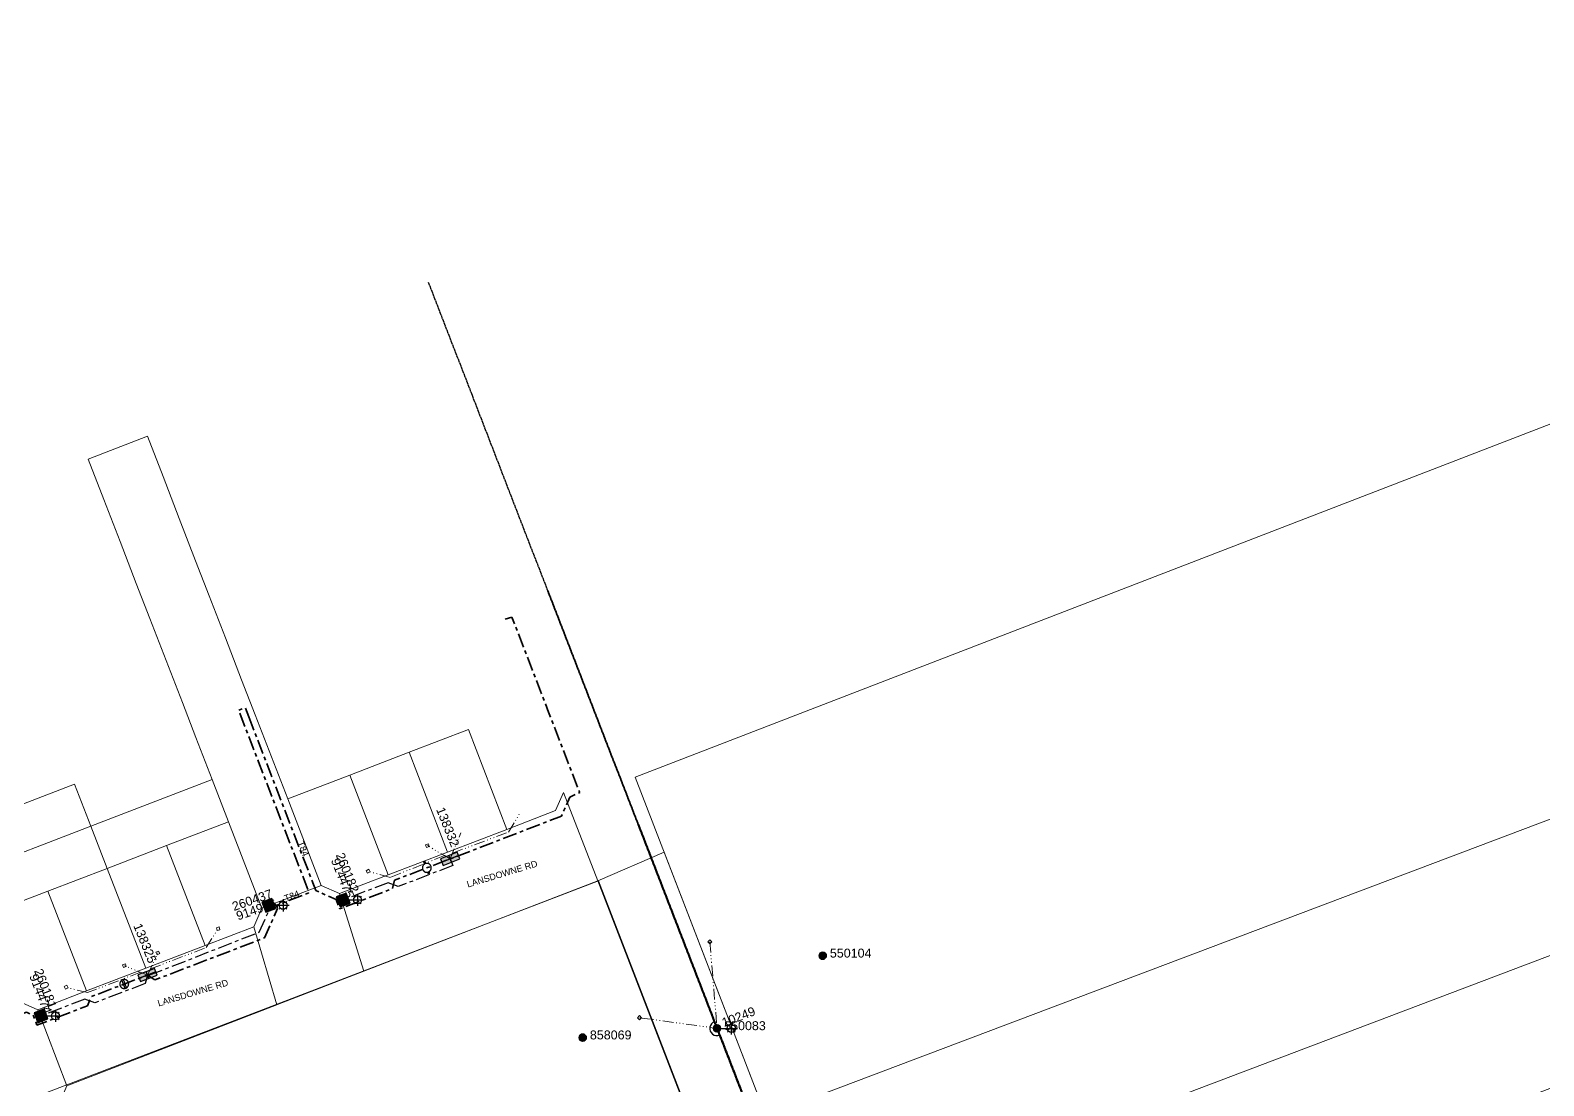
# Model space of a CAD drawing. Header units: metres. Extents: x 0 to 311505, y 0 to 6270811.
# Drawn here: x 310723.4 to 311147.3, y 6270514.9 to 6270810.5 of the extents above; entities that cross this region are included whole.
import ezdxf
from ezdxf.enums import TextEntityAlignment as Align

# ---------------------------------------------------------------- set-up
doc = ezdxf.new("R2010")
doc.units = ezdxf.units.M
for name, pattern in [('Cable Exist OH', [1, 1, 0]), ('Cable Exist UG', [7, 4, -1, 1, -1]), ('PHANTOMX2', [6.6, 3, -0.75, 0.2, -0.75, 0.2, -0.75, 0.2, -0.75])]:
    doc.linetypes.add(name, pattern=pattern)
doc.layers.get('0').update_dxf_attribs({"color": 6})
for name, color, linetype, lineweight in [('_User_HV_Exist', 1, 'Continuous', 35), ('_User_LV_Exist', 5, 'Continuous', 35), ('Cadastre Land Parcels_SP_EXT', 118, 'Continuous', 15), ('Cadastre Roads_SP_EXT', 218, 'Continuous', 15), ('Cadastre Water_SP_EXT', 158, 'Continuous', 15), ('Mains_HV_EXT', 13, 'Continuous', 25), ('Mains_LV_EXT', 163, 'Continuous', 25), ('Mains_LV_SL_EXT', 135, 'Continuous', 25), ('Mains_SL_EXT', 131, 'Continuous', 25), ('Services_SP_EXT', 42, 'PHANTOMX2', 20)]:
    doc.layers.add(name, color=color, linetype=linetype, lineweight=lineweight)
for name, color, linetype in [('Equip_LV_EXT', 7, 'Continuous'), ('Equip_SP_SL_EXT', 7, 'Continuous'), ('OH_Details_SP_MISC', 7, 'Continuous'), ('SupportsOH_SP_TR_HV_LV_SL_EXT', 7, 'Continuous'), ('SupportsUG_SP_LV_EXT', 7, 'Continuous'), ('SupportsUG_SP_LV_SL_EXT', 7, 'Continuous')]:
    doc.layers.add(name, color=color, linetype=linetype)
doc.styles.add('COLUMN_LABEL', font='arial.ttf', dxfattribs={"height": 2})
doc.styles.add('iecARIAL', font='arial.ttf', dxfattribs={"height": 2})
doc.styles.add('POLE_LABEL', font='arial.ttf', dxfattribs={"height": 2})
doc.styles.add('SL_LABEL', font='arial.ttf', dxfattribs={"height": 2})
doc.styles.get("Standard").update_dxf_attribs({"font": 'arial.ttf'})

# ---------------------------------------------------------------- blocks, each defined once
blk = doc.blocks.new('COLUMN_EXT')
blk.add_hatch(color=256).paths.add_polyline_path([(1.5, -1.5), (1.5, 1.5), (-1.5, 1.5), (-1.5, -1.5)])
blk.add_lwpolyline([(1.5, 1.5), (-1.5, 1.5), (-1.5, -1.5), (1.5, -1.5)], close=True)
at = {"flags": 9}
for tag, style, p in [('STRUCTURE_PLANT_NUMBER', 'POLE_LABEL', (-1.81, -0.03)), ('STREET_CODE', 'COLUMN_LABEL', (-1.81, 0.2))]:
    blk.add_attdef(tag, text='', height=0.2, rotation=180, dxfattribs=dict(at, style=style)).set_placement(p, align=Align.MIDDLE_LEFT)
for tag, p in [('COLUMN_TYPE', (-1.81, 0.4)), ('STREETNAME', (-1.81, 1.6)), ('OWNED_BY', (-1.81, 0.6)), ('LOCATION', (-1.81, 1.4)), ('SUBURB', (-1.81, 1.8)), ('LEGEND', (-1.81, 1.2)), ('USAGE', (-1.81, 1)), ('NOTES', (-1.81, 2)), ('STATE', (-1.81, 0.8))]:
    blk.add_attdef(tag, text='', height=0.2, rotation=180, dxfattribs=at).set_placement(p, align=Align.MIDDLE_LEFT)
at = {"flags": 1}
blk.add_attdef('Z', (-1.81, 2.35), '', height=0.2, rotation=180, dxfattribs=at)
at = {"style": 'COLUMN_LABEL', "width": 0.9, "flags": 8}
blk.add_attdef('ASSET_NUM', text='', height=2, rotation=270, dxfattribs=at).set_placement((2, -4), align=Align.MIDDLE_LEFT)
blk = doc.blocks.new('PILLAR_EXT')
blk.add_hatch(color=256).paths.add_polyline_path([(-2.5, 1), (-2.5, -1), (2.5, -1), (2.5, 1)])
for p, q in [((-2.5, 0), (2.5, 0)), ((0, 1), (0, -1))]:
    blk.add_line(p, q)
at = {"ltscale": 10}
blk.add_line((2.5, 0), (-2.5, 0), dxfattribs=at)
blk.add_lwpolyline([(-2.5, -1), (-1.25, -1), (1.25, -1), (2.5, -1), (2.5, 1), (-2.5, 1)], close=True)
at = {"width": 0.9, "flags": 8}
blk.add_attdef('ASSET_NUM', text='', height=2, rotation=90, dxfattribs=at).set_placement((-2, 4), align=Align.MIDDLE_LEFT)
for tag, p, flags in [('OWNED_BY', (0, -0.2), 9), ('STATE', (0, -0.4), 9), ('SUPPORT_TYPE', (0, -0.6), 9), ('STREETNAME', (0, -1.8), 9), ('SUBURB', (0, -2), 1), ('USAGE', (0, -0.8), 9), ('LEGEND', (0, -1), 9), ('LOCATION', (0, -1.2), 9), ('NOTES', (0, -1.4), 9), ('PARENT', (0, -1.6), 9)]:
    blk.add_attdef(tag, p, '', height=0.2, dxfattribs=dict(flags=flags))
blk = doc.blocks.new('SL_LANTERN_EXT')
at = {"flags": 9}
for tag, p in [('LRATECODE', (-7.4, 0)), ('LOUTREACHVOCAB', (-7.2, 0)), ('LOUTREACH', (-7, 0)), ('LANTNUMBER', (-6.6, 0)), ('LNEW', (-6.4, 0)), ('LMASTVOCAB', (-6.2, 0)), ('LMAST', (-6, 0)), ('LLAMPVOCAB', (-5.8, 0)), ('LLAMP', (-5.6, 0)), ('LEXIST', (-5.4, 0)), ('LCHARGE3PERCENT', (-5.2, 0)), ('LCHARGE3', (-5, 0)), ('LCHARGE2PERCENT', (-4.8, 0)), ('LCHARGE2', (-4.6, 0)), ('LCHARGE1PERCENT', (-4.4, 0)), ('LCHARGE1', (-4.2, 0)), ('LCATEGORY', (-4, 0)), ('LBRACKETVOCAB', (-3.8, 0)), ('LBRACKET', (-3.6, 0)), ('LKINGHEIGHT', (-3.4, 0)), ('CREPLACE', (-3.2, 0)), ('CREMOVE', (-3, 0)), ('CNUMBER', (-2.8, 0)), ('CNEW', (-2.6, 0)), ('CEXIST', (-2.4, 0)), ('USAGE', (-2.2, 0)), ('STATE', (-2, 0)), ('OWNED_BY', (-1.8, 0)), ('ORIENTATION', (-1.6, 0)), ('OPERATING_VOLTAGE', (-1.4, 0)), ('NO_PHASES', (-1.2, 0)), ('LANTERN_TYPE', (-1, 0)), ('LANTERN_PURPOSE', (-0.8, 0)), ('CONTROL_TYPE', (-0.6, 0)), ('CONSTRUCTED_VOLTAGE', (-0.4, 0))]:
    blk.add_attdef(tag, text='', height=0.001, rotation=270, dxfattribs=at).set_placement(p, align=Align.MIDDLE_LEFT)
at = {"style": 'SL_LABEL', "flags": 9}
blk.add_attdef('STREET_CODE', text='', height=0.001, rotation=270, dxfattribs=at).set_placement((0, 0), align=Align.MIDDLE_LEFT)
at = {"flags": 1}
blk.add_attdef('Z', (0, 0), '', height=0.001, rotation=270, dxfattribs=at)
at = {"flags": 9}
for tag, p in [('LREMOVE', (0, -7.6)), ('LREPLACE', (0, -7.8)), ('LTYPE', (0, -8)), ('LTYPEVOCAB', (0, -8.2)), ('LEGEND', (0, -8.4)), ('SUBURB', (0, -8.6)), ('STREETNAME', (0, -8.8)), ('LOCATION', (0, -9)), ('NOTES', (0, -9.2)), ('MAINTAINED_BY', (0, -9.86))]:
    blk.add_attdef(tag, text='', height=0.001, dxfattribs=at).set_placement(p, align=Align.MIDDLE_LEFT)
blk.add_attdef('OPERATED_BY', (0, -9.61), '', height=0.001, dxfattribs=at)
at = {"transparency": 33554687}
blk.add_wipeout([(5.69, 0), (5.06, -1.06), (4, -1.69), (2.94, -1.06), (2.31, 0), (2.94, 1.06), (4, 1.69), (5.06, 1.06)], dxfattribs=at)
for p, q in [((0, 0), (4, 0)), ((2.94, 1.06), (3.2, 0.8)), ((4, 1.69), (4, 0)), ((5.06, 1.06), (4.8, 0.8)), ((2.94, -1.06), (3.2, -0.8)), ((4, 0), (5.69, 0)), ((4, 0), (4, -1.69)), ((5.06, -1.06), (4.8, -0.8))]:
    blk.add_line(p, q)
blk.add_circle((4, 0), 1.12)
at = {"width": 0.9}
blk.add_attdef('LNUMBER', text='', height=1, dxfattribs=at).set_placement((7, -1), align=Align.MIDDLE_LEFT)
blk = doc.blocks.new('CCP_EXT')
at = {"transparency": 33554687}
blk.add_wipeout([(0, 0.57), (0.57, 0), (0, -0.57), (-0.57, 0)], dxfattribs=at)
blk.add_lwpolyline([(-0.57, 0), (0, 0.57), (0.57, 0), (0, -0.57), (-0.57, 0)])
at = {"flags": 1}
blk.add_attdef('Z', (0, 0), '', height=0.2, dxfattribs=at)
at = {"flags": 9}
for tag, p in [('CCP_TYPE', (0, 0)), ('CONSTRUCTED_VOLTAGE', (0, -0.2)), ('OPERATING_VOLTAGE', (0, -0.6)), ('ORIENTATION', (0, -0.8)), ('OWNED_BY', (0, -1)), ('STATE', (0, -1.8)), ('NO_PHASES', (0, -0.4)), ('USAGE', (0, -1.2)), ('LEGEND', (0, -1.4)), ('LIFE_SUPPORT', (0, -1.6)), ('NOTES', (0, -2))]:
    blk.add_attdef(tag, text='', height=0.2, dxfattribs=at).set_placement(p, align=Align.MIDDLE_LEFT)
blk = doc.blocks.new('POLE_EXT')
blk.add_hatch(color=256).paths.add_polyline_path([(-1, 0, 1), (1, 0, 1)])
blk.add_lwpolyline([(-1, 0, 1), (1, 0, 1)], format="xyb", close=True)
at = {"flags": 8}
blk.add_attdef('pNumber', text='', height=2, dxfattribs=at).set_placement((2.5, 2.5), align=Align.MIDDLE_CENTER)
at = {"style": 'POLE_LABEL', "flags": 9}
for tag, p in [('STRUCTURE_PLANT_NUMBER', (1.35, 0.03)), ('STREET_CODE', (1.35, -0.2))]:
    blk.add_attdef(tag, text='', height=0.2, dxfattribs=at).set_placement(p, align=Align.MIDDLE_LEFT)
at = {"flags": 9}
for tag, p in [('OWNED_BY', (1.35, -0.4)), ('SPECIAL_USE', (1.35, -0.8)), ('STATE', (1.35, -1)), ('cLV', (1.35, -1.4)), ('hDepth', (1.35, -1.6)), ('hDia', (1.35, -1.8)), ('cHV', (1.35, -2)), ('cLinedev', (1.35, -3.4)), ('pExisting', (1.35, -3.8)), ('PARENT', (1.35, -0.6)), ('USAGE', (1.35, -1.2)), ('LBRACKET', (1.35, -2.2)), ('LExisting', (1.35, -2.4)), ('LANTNUMBER', (1.35, -2.6)), ('LOther', (1.35, -2.8)), ('LRemove', (1.35, -3)), ('LEGEND', (1.35, -3.2)), ('LOCATION', (1.35, -3.6)), ('PFNUMBER', (1.35, -4)), ('NEWPFNUMBER', (1.35, -4.2)), ('pFooting', (1.35, -4.4)), ('pNew', (1.35, -4.6)), ('pRelocate', (1.35, -5)), ('pRemove', (1.35, -5.2)), ('pReplace', (1.35, -5.4)), ('pStay', (1.35, -5.6)), ('pType', (1.35, -5.8)), ('cspan', (1.35, -6)), ('STREETNAME', (1.35, -6.2)), ('SUBURB', (1.35, -6.4)), ('OPERATED_BY', (1.36, -7.01)), ('NOTES', (1.35, -6.6)), ('MAINTAINED_BY', (1.36, -6.81))]:
    blk.add_attdef(tag, text='', height=0.2, dxfattribs=at).set_placement(p, align=Align.MIDDLE_LEFT)
at = {"flags": 1}
blk.add_attdef('Z', (1.35, -7.33), '', height=0.2, dxfattribs=at)
blk = doc.blocks.new('LV_UG_LINKS_CLOSED_EXT')
at = {"layer": 'Equip_LV_EXT'}
for tag, flags, p in [('OWNED_BY', 9, (3, -3.8)), ('OPERATED_BY', 9, (3, -4)), ('NOTES', 9, (3, -3.6)), ('MAINTAINED_BY', 9, (3, -4.2)), ('TYPE', 9, (3, -4.6)), ('Z', 1, (3, -4.8)), ('NUMBER_OF_PHASES', 9, (3, -4.4))]:
    blk.add_attdef(tag, text='', height=0.2, dxfattribs=dict(at, flags=flags)).set_placement(p, align=Align.MIDDLE_LEFT)
at = {"transparency": 33554687}
blk.add_wipeout([(4, 1.25), (3.97, 1.25), (3.94, 1.25), (3.91, 1.25), (3.88, 1.24), (3.85, 1.24), (3.82, 1.24), (3.79, 1.23), (3.76, 1.23), (3.73, 1.22), (3.7, 1.21), (3.67, 1.2), (3.64, 1.2), (3.61, 1.19), (3.58, 1.18), (3.55, 1.17), (3.52, 1.15), (3.49, 1.14), (3.47, 1.13), (3.44, 1.12), (3.41, 1.1), (3.38, 1.09), (3.36, 1.07), (3.33, 1.06), (3.31, 1.04), (3.28, 1.02), (3.26, 1), (3.23, 0.99), (3.21, 0.97), (3.18, 0.95), (3.16, 0.93), (3.14, 0.91), (3.12, 0.88), (3.09, 0.86), (3.07, 0.84), (3.05, 0.82), (3.03, 0.79), (3.01, 0.77), (3, 0.74), (2.98, 0.72), (2.96, 0.69), (2.94, 0.67), (2.93, 0.64), (2.91, 0.62), (2.9, 0.59), (2.88, 0.56), (2.87, 0.53), (2.86, 0.51), (2.85, 0.48), (2.83, 0.45), (2.82, 0.42), (2.81, 0.39), (2.8, 0.36), (2.8, 0.33), (2.79, 0.3), (2.78, 0.27), (2.77, 0.24), (2.77, 0.21), (2.76, 0.18), (2.76, 0.15), (2.76, 0.12), (2.75, 0.09), (2.75, 0.06), (2.75, 0.03), (2.75, 0), (2.75, -0.03), (2.75, -0.06), (2.75, -0.09), (2.76, -0.12), (2.76, -0.15), (2.76, -0.18), (2.77, -0.21), (2.77, -0.24), (2.78, -0.27), (2.79, -0.3), (2.8, -0.33), (2.8, -0.36), (2.81, -0.39), (2.82, -0.42), (2.83, -0.45), (2.85, -0.48), (2.86, -0.51), (2.87, -0.53), (2.88, -0.56), (2.9, -0.59), (2.91, -0.62), (2.93, -0.64), (2.94, -0.67), (2.96, -0.69), (2.98, -0.72), (3, -0.74), (3.01, -0.77), (3.03, -0.79), (3.05, -0.82), (3.07, -0.84), (3.09, -0.86), (3.12, -0.88), (3.14, -0.91), (3.16, -0.93), (3.18, -0.95), (3.21, -0.97), (3.23, -0.99), (3.26, -1), (3.28, -1.02), (3.31, -1.04), (3.33, -1.06), (3.36, -1.07), (3.38, -1.09), (3.41, -1.1), (3.44, -1.12), (3.47, -1.13), (3.49, -1.14), (3.52, -1.15), (3.55, -1.17), (3.58, -1.18), (3.61, -1.19), (3.64, -1.2), (3.67, -1.2), (3.7, -1.21), (3.73, -1.22), (3.76, -1.23), (3.79, -1.23), (3.82, -1.24), (3.85, -1.24), (3.88, -1.24), (3.91, -1.25), (3.94, -1.25), (3.97, -1.25), (4, -1.25), (4.03, -1.25), (4.06, -1.25), (4.09, -1.25), (4.12, -1.24), (4.15, -1.24), (4.18, -1.24), (4.21, -1.23), (4.24, -1.23), (4.27, -1.22), (4.3, -1.21), (4.33, -1.2), (4.36, -1.2), (4.39, -1.19), (4.42, -1.18), (4.45, -1.17), (4.48, -1.15), (4.51, -1.14), (4.53, -1.13), (4.56, -1.12), (4.59, -1.1), (4.62, -1.09), (4.64, -1.07), (4.67, -1.06), (4.69, -1.04), (4.72, -1.02), (4.74, -1), (4.77, -0.99), (4.79, -0.97), (4.82, -0.95), (4.84, -0.93), (4.86, -0.91), (4.88, -0.88), (4.91, -0.86), (4.93, -0.84), (4.95, -0.82), (4.97, -0.79), (4.99, -0.77), (5, -0.74), (5.02, -0.72), (5.04, -0.69), (5.06, -0.67), (5.07, -0.64), (5.09, -0.62), (5.1, -0.59), (5.12, -0.56), (5.13, -0.53), (5.14, -0.51), (5.15, -0.48), (5.17, -0.45), (5.18, -0.42), (5.19, -0.39), (5.2, -0.36), (5.2, -0.33), (5.21, -0.3), (5.22, -0.27), (5.23, -0.24), (5.23, -0.21), (5.24, -0.18), (5.24, -0.15), (5.24, -0.12), (5.25, -0.09), (5.25, -0.06), (5.25, -0.03), (5.25, 0), (5.25, 0.03), (5.25, 0.06), (5.25, 0.09), (5.24, 0.12), (5.24, 0.15), (5.24, 0.18), (5.23, 0.21), (5.23, 0.24), (5.22, 0.27), (5.21, 0.3), (5.2, 0.33), (5.2, 0.36), (5.19, 0.39), (5.18, 0.42), (5.17, 0.45), (5.15, 0.48), (5.14, 0.51), (5.13, 0.53), (5.12, 0.56), (5.1, 0.59), (5.09, 0.62), (5.07, 0.64), (5.06, 0.67), (5.04, 0.69), (5.02, 0.72), (5, 0.74), (4.99, 0.77), (4.97, 0.79), (4.95, 0.82), (4.93, 0.84), (4.91, 0.86), (4.88, 0.88), (4.86, 0.91), (4.84, 0.93), (4.82, 0.95), (4.79, 0.97), (4.77, 0.99), (4.74, 1), (4.72, 1.02), (4.69, 1.04), (4.67, 1.06), (4.64, 1.07), (4.62, 1.09), (4.59, 1.1), (4.56, 1.12), (4.53, 1.13), (4.51, 1.14), (4.48, 1.15), (4.45, 1.17), (4.42, 1.18), (4.39, 1.19), (4.36, 1.2), (4.33, 1.2), (4.3, 1.21), (4.27, 1.22), (4.24, 1.23), (4.21, 1.23), (4.18, 1.24), (4.15, 1.24), (4.12, 1.24), (4.09, 1.25), (4.06, 1.25), (4.03, 1.25)], dxfattribs=at).dxf.layer = 'Equip_LV_EXT'
at = {"layer": 'Equip_LV_EXT'}
for p, q in [((3.79, 1.23), (3.79, -1.23)), ((4.21, 1.23), (4.21, -1.23))]:
    blk.add_line(p, q, dxfattribs=at)
at = {"layer": 'Equip_LV_EXT', "flags": 128}
blk.add_lwpolyline([(4, 1.25), (3.97, 1.25), (3.94, 1.25), (3.91, 1.25), (3.88, 1.24), (3.85, 1.24), (3.82, 1.24), (3.79, 1.23), (3.76, 1.23), (3.73, 1.22), (3.7, 1.21), (3.67, 1.2), (3.64, 1.2), (3.61, 1.19), (3.58, 1.18), (3.55, 1.17), (3.52, 1.15), (3.49, 1.14), (3.47, 1.13), (3.44, 1.12), (3.41, 1.1), (3.38, 1.09), (3.36, 1.07), (3.33, 1.06), (3.31, 1.04), (3.28, 1.02), (3.26, 1), (3.23, 0.99), (3.21, 0.97), (3.18, 0.95), (3.16, 0.93), (3.14, 0.91), (3.12, 0.88), (3.09, 0.86), (3.07, 0.84), (3.05, 0.82), (3.03, 0.79), (3.01, 0.77), (3, 0.74), (2.98, 0.72), (2.96, 0.69), (2.94, 0.67), (2.93, 0.64), (2.91, 0.62), (2.9, 0.59), (2.88, 0.56), (2.87, 0.53), (2.86, 0.51), (2.85, 0.48), (2.83, 0.45), (2.82, 0.42), (2.81, 0.39), (2.8, 0.36), (2.8, 0.33), (2.79, 0.3), (2.78, 0.27), (2.77, 0.24), (2.77, 0.21), (2.76, 0.18), (2.76, 0.15), (2.76, 0.12), (2.75, 0.09), (2.75, 0.06), (2.75, 0.03), (2.75, 0), (2.75, -0.03), (2.75, -0.06), (2.75, -0.09), (2.76, -0.12), (2.76, -0.15), (2.76, -0.18), (2.77, -0.21), (2.77, -0.24), (2.78, -0.27), (2.79, -0.3), (2.8, -0.33), (2.8, -0.36), (2.81, -0.39), (2.82, -0.42), (2.83, -0.45), (2.85, -0.48), (2.86, -0.51), (2.87, -0.53), (2.88, -0.56), (2.9, -0.59), (2.91, -0.62), (2.93, -0.64), (2.94, -0.67), (2.96, -0.69), (2.98, -0.72), (3, -0.74), (3.01, -0.77), (3.03, -0.79), (3.05, -0.82), (3.07, -0.84), (3.09, -0.86), (3.12, -0.88), (3.14, -0.91), (3.16, -0.93), (3.18, -0.95), (3.21, -0.97), (3.23, -0.99), (3.26, -1), (3.28, -1.02), (3.31, -1.04), (3.33, -1.06), (3.36, -1.07), (3.38, -1.09), (3.41, -1.1), (3.44, -1.12), (3.47, -1.13), (3.49, -1.14), (3.52, -1.15), (3.55, -1.17), (3.58, -1.18), (3.61, -1.19), (3.64, -1.2), (3.67, -1.2), (3.7, -1.21), (3.73, -1.22), (3.76, -1.23), (3.79, -1.23), (3.82, -1.24), (3.85, -1.24), (3.88, -1.24), (3.91, -1.25), (3.94, -1.25), (3.97, -1.25), (4, -1.25), (4.03, -1.25), (4.06, -1.25), (4.09, -1.25), (4.12, -1.24), (4.15, -1.24), (4.18, -1.24), (4.21, -1.23), (4.24, -1.23), (4.27, -1.22), (4.3, -1.21), (4.33, -1.2), (4.36, -1.2), (4.39, -1.19), (4.42, -1.18), (4.45, -1.17), (4.48, -1.15), (4.51, -1.14), (4.53, -1.13), (4.56, -1.12), (4.59, -1.1), (4.62, -1.09), (4.64, -1.07), (4.67, -1.06), (4.69, -1.04), (4.72, -1.02), (4.74, -1), (4.77, -0.99), (4.79, -0.97), (4.82, -0.95), (4.84, -0.93), (4.86, -0.91), (4.88, -0.88), (4.91, -0.86), (4.93, -0.84), (4.95, -0.82), (4.97, -0.79), (4.99, -0.77), (5, -0.74), (5.02, -0.72), (5.04, -0.69), (5.06, -0.67), (5.07, -0.64), (5.09, -0.62), (5.1, -0.59), (5.12, -0.56), (5.13, -0.53), (5.14, -0.51), (5.15, -0.48), (5.17, -0.45), (5.18, -0.42), (5.19, -0.39), (5.2, -0.36), (5.2, -0.33), (5.21, -0.3), (5.22, -0.27), (5.23, -0.24), (5.23, -0.21), (5.24, -0.18), (5.24, -0.15), (5.24, -0.12), (5.25, -0.09), (5.25, -0.06), (5.25, -0.03), (5.25, 0), (5.25, 0.03), (5.25, 0.06), (5.25, 0.09), (5.24, 0.12), (5.24, 0.15), (5.24, 0.18), (5.23, 0.21), (5.23, 0.24), (5.22, 0.27), (5.21, 0.3), (5.2, 0.33), (5.2, 0.36), (5.19, 0.39), (5.18, 0.42), (5.17, 0.45), (5.15, 0.48), (5.14, 0.51), (5.13, 0.53), (5.12, 0.56), (5.1, 0.59), (5.09, 0.62), (5.07, 0.64), (5.06, 0.67), (5.04, 0.69), (5.02, 0.72), (5, 0.74), (4.99, 0.77), (4.97, 0.79), (4.95, 0.82), (4.93, 0.84), (4.91, 0.86), (4.88, 0.88), (4.86, 0.91), (4.84, 0.93), (4.82, 0.95), (4.79, 0.97), (4.77, 0.99), (4.74, 1), (4.72, 1.02), (4.69, 1.04), (4.67, 1.06), (4.64, 1.07), (4.62, 1.09), (4.59, 1.1), (4.56, 1.12), (4.53, 1.13), (4.51, 1.14), (4.48, 1.15), (4.45, 1.17), (4.42, 1.18), (4.39, 1.19), (4.36, 1.2), (4.33, 1.2), (4.3, 1.21), (4.27, 1.22), (4.24, 1.23), (4.21, 1.23), (4.18, 1.24), (4.15, 1.24), (4.12, 1.24), (4.09, 1.25), (4.06, 1.25), (4.03, 1.25)], close=True, dxfattribs=at)
at = {"layer": 'Equip_LV_EXT', "flags": 9}
for tag, p in [('ACTUAL_STATUS', (3, -2)), ('CONSTRUCTED_VOLTAGE', (3, -2.2)), ('OPERATING_VOLTAGE', (3, -2.6)), ('ORIENTATION', (3, -2.8)), ('STATE', (3, -3)), ('SWITCH_TYPE', (3, -3.2)), ('NO_PHASES', (3, -2.4)), ('USAGE', (3, -3.4))]:
    blk.add_attdef(tag, text='', height=0.2, dxfattribs=at).set_placement(p, align=Align.MIDDLE_LEFT)
blk = doc.blocks.new('LV_UG_LINKS_OPEN_EXT')
at = {"layer": 'Equip_LV_EXT'}
for tag, flags, p in [('OWNED_BY', 9, (3, -3.8)), ('OPERATED_BY', 9, (3, -4)), ('NOTES', 9, (3, -3.6)), ('MAINTAINED_BY', 9, (3, -4.2)), ('TYPE', 9, (3, -4.6)), ('Z', 1, (3, -4.8)), ('NUMBER_OF_PHASES', 9, (3, -4.4))]:
    blk.add_attdef(tag, text='', height=0.2, dxfattribs=dict(at, flags=flags)).set_placement(p, align=Align.MIDDLE_LEFT)
at = {"transparency": 33554687}
blk.add_wipeout([(4, 1.25), (3.97, 1.25), (3.94, 1.25), (3.91, 1.25), (3.88, 1.24), (3.85, 1.24), (3.82, 1.24), (3.79, 1.23), (3.76, 1.23), (3.73, 1.22), (3.7, 1.21), (3.67, 1.2), (3.64, 1.2), (3.61, 1.19), (3.58, 1.18), (3.55, 1.17), (3.52, 1.15), (3.49, 1.14), (3.47, 1.13), (3.44, 1.12), (3.41, 1.1), (3.38, 1.09), (3.36, 1.07), (3.33, 1.06), (3.31, 1.04), (3.28, 1.02), (3.26, 1), (3.23, 0.99), (3.21, 0.97), (3.18, 0.95), (3.16, 0.93), (3.14, 0.91), (3.12, 0.88), (3.09, 0.86), (3.07, 0.84), (3.05, 0.82), (3.03, 0.79), (3.01, 0.77), (3, 0.74), (2.98, 0.72), (2.96, 0.69), (2.94, 0.67), (2.93, 0.64), (2.91, 0.62), (2.9, 0.59), (2.88, 0.56), (2.87, 0.53), (2.86, 0.51), (2.85, 0.48), (2.83, 0.45), (2.82, 0.42), (2.81, 0.39), (2.8, 0.36), (2.8, 0.33), (2.79, 0.3), (2.78, 0.27), (2.77, 0.24), (2.77, 0.21), (2.76, 0.18), (2.76, 0.15), (2.76, 0.12), (2.75, 0.09), (2.75, 0.06), (2.75, 0.03), (2.75, 0), (2.75, -0.03), (2.75, -0.06), (2.75, -0.09), (2.76, -0.12), (2.76, -0.15), (2.76, -0.18), (2.77, -0.21), (2.77, -0.24), (2.78, -0.27), (2.79, -0.3), (2.8, -0.33), (2.8, -0.36), (2.81, -0.39), (2.82, -0.42), (2.83, -0.45), (2.85, -0.48), (2.86, -0.51), (2.87, -0.53), (2.88, -0.56), (2.9, -0.59), (2.91, -0.62), (2.93, -0.64), (2.94, -0.67), (2.96, -0.69), (2.98, -0.72), (3, -0.74), (3.01, -0.77), (3.03, -0.79), (3.05, -0.82), (3.07, -0.84), (3.09, -0.86), (3.12, -0.88), (3.14, -0.91), (3.16, -0.93), (3.18, -0.95), (3.21, -0.97), (3.23, -0.99), (3.26, -1), (3.28, -1.02), (3.31, -1.04), (3.33, -1.06), (3.36, -1.07), (3.38, -1.09), (3.41, -1.1), (3.44, -1.12), (3.47, -1.13), (3.49, -1.14), (3.52, -1.15), (3.55, -1.17), (3.58, -1.18), (3.61, -1.19), (3.64, -1.2), (3.67, -1.2), (3.7, -1.21), (3.73, -1.22), (3.76, -1.23), (3.79, -1.23), (3.82, -1.24), (3.85, -1.24), (3.88, -1.24), (3.91, -1.25), (3.94, -1.25), (3.97, -1.25), (4, -1.25), (4.03, -1.25), (4.06, -1.25), (4.09, -1.25), (4.12, -1.24), (4.15, -1.24), (4.18, -1.24), (4.21, -1.23), (4.24, -1.23), (4.27, -1.22), (4.3, -1.21), (4.33, -1.2), (4.36, -1.2), (4.39, -1.19), (4.42, -1.18), (4.45, -1.17), (4.48, -1.15), (4.51, -1.14), (4.53, -1.13), (4.56, -1.12), (4.59, -1.1), (4.62, -1.09), (4.64, -1.07), (4.67, -1.06), (4.69, -1.04), (4.72, -1.02), (4.74, -1), (4.77, -0.99), (4.79, -0.97), (4.82, -0.95), (4.84, -0.93), (4.86, -0.91), (4.88, -0.88), (4.91, -0.86), (4.93, -0.84), (4.95, -0.82), (4.97, -0.79), (4.99, -0.77), (5, -0.74), (5.02, -0.72), (5.04, -0.69), (5.06, -0.67), (5.07, -0.64), (5.09, -0.62), (5.1, -0.59), (5.12, -0.56), (5.13, -0.53), (5.14, -0.51), (5.15, -0.48), (5.17, -0.45), (5.18, -0.42), (5.19, -0.39), (5.2, -0.36), (5.2, -0.33), (5.21, -0.3), (5.22, -0.27), (5.23, -0.24), (5.23, -0.21), (5.24, -0.18), (5.24, -0.15), (5.24, -0.12), (5.25, -0.09), (5.25, -0.06), (5.25, -0.03), (5.25, 0), (5.25, 0.03), (5.25, 0.06), (5.25, 0.09), (5.24, 0.12), (5.24, 0.15), (5.24, 0.18), (5.23, 0.21), (5.23, 0.24), (5.22, 0.27), (5.21, 0.3), (5.2, 0.33), (5.2, 0.36), (5.19, 0.39), (5.18, 0.42), (5.17, 0.45), (5.15, 0.48), (5.14, 0.51), (5.13, 0.53), (5.12, 0.56), (5.1, 0.59), (5.09, 0.62), (5.07, 0.64), (5.06, 0.67), (5.04, 0.69), (5.02, 0.72), (5, 0.74), (4.99, 0.77), (4.97, 0.79), (4.95, 0.82), (4.93, 0.84), (4.91, 0.86), (4.88, 0.88), (4.86, 0.91), (4.84, 0.93), (4.82, 0.95), (4.79, 0.97), (4.77, 0.99), (4.74, 1), (4.72, 1.02), (4.69, 1.04), (4.67, 1.06), (4.64, 1.07), (4.62, 1.09), (4.59, 1.1), (4.56, 1.12), (4.53, 1.13), (4.51, 1.14), (4.48, 1.15), (4.45, 1.17), (4.42, 1.18), (4.39, 1.19), (4.36, 1.2), (4.33, 1.2), (4.3, 1.21), (4.27, 1.22), (4.24, 1.23), (4.21, 1.23), (4.18, 1.24), (4.15, 1.24), (4.12, 1.24), (4.09, 1.25), (4.06, 1.25), (4.03, 1.25)], dxfattribs=at).dxf.layer = 'Equip_LV_EXT'
at = {"layer": 'Equip_LV_EXT'}
for p, q in [((3.79, 1.86), (3.79, 1.23)), ((4.21, 1.86), (4.21, 1.23)), ((3.79, -1.23), (3.79, -1.86)), ((4.21, -1.23), (4.21, -1.86))]:
    blk.add_line(p, q, dxfattribs=at)
at = {"layer": 'Equip_LV_EXT', "flags": 128}
blk.add_lwpolyline([(4, 1.25), (3.97, 1.25), (3.94, 1.25), (3.91, 1.25), (3.88, 1.24), (3.85, 1.24), (3.82, 1.24), (3.79, 1.23), (3.76, 1.23), (3.73, 1.22), (3.7, 1.21), (3.67, 1.2), (3.64, 1.2), (3.61, 1.19), (3.58, 1.18), (3.55, 1.17), (3.52, 1.15), (3.49, 1.14), (3.47, 1.13), (3.44, 1.12), (3.41, 1.1), (3.38, 1.09), (3.36, 1.07), (3.33, 1.06), (3.31, 1.04), (3.28, 1.02), (3.26, 1), (3.23, 0.99), (3.21, 0.97), (3.18, 0.95), (3.16, 0.93), (3.14, 0.91), (3.12, 0.88), (3.09, 0.86), (3.07, 0.84), (3.05, 0.82), (3.03, 0.79), (3.01, 0.77), (3, 0.74), (2.98, 0.72), (2.96, 0.69), (2.94, 0.67), (2.93, 0.64), (2.91, 0.62), (2.9, 0.59), (2.88, 0.56), (2.87, 0.53), (2.86, 0.51), (2.85, 0.48), (2.83, 0.45), (2.82, 0.42), (2.81, 0.39), (2.8, 0.36), (2.8, 0.33), (2.79, 0.3), (2.78, 0.27), (2.77, 0.24), (2.77, 0.21), (2.76, 0.18), (2.76, 0.15), (2.76, 0.12), (2.75, 0.09), (2.75, 0.06), (2.75, 0.03), (2.75, 0), (2.75, -0.03), (2.75, -0.06), (2.75, -0.09), (2.76, -0.12), (2.76, -0.15), (2.76, -0.18), (2.77, -0.21), (2.77, -0.24), (2.78, -0.27), (2.79, -0.3), (2.8, -0.33), (2.8, -0.36), (2.81, -0.39), (2.82, -0.42), (2.83, -0.45), (2.85, -0.48), (2.86, -0.51), (2.87, -0.53), (2.88, -0.56), (2.9, -0.59), (2.91, -0.62), (2.93, -0.64), (2.94, -0.67), (2.96, -0.69), (2.98, -0.72), (3, -0.74), (3.01, -0.77), (3.03, -0.79), (3.05, -0.82), (3.07, -0.84), (3.09, -0.86), (3.12, -0.88), (3.14, -0.91), (3.16, -0.93), (3.18, -0.95), (3.21, -0.97), (3.23, -0.99), (3.26, -1), (3.28, -1.02), (3.31, -1.04), (3.33, -1.06), (3.36, -1.07), (3.38, -1.09), (3.41, -1.1), (3.44, -1.12), (3.47, -1.13), (3.49, -1.14), (3.52, -1.15), (3.55, -1.17), (3.58, -1.18), (3.61, -1.19), (3.64, -1.2), (3.67, -1.2), (3.7, -1.21), (3.73, -1.22), (3.76, -1.23), (3.79, -1.23), (3.82, -1.24), (3.85, -1.24), (3.88, -1.24), (3.91, -1.25), (3.94, -1.25), (3.97, -1.25), (4, -1.25), (4.03, -1.25), (4.06, -1.25), (4.09, -1.25), (4.12, -1.24), (4.15, -1.24), (4.18, -1.24), (4.21, -1.23), (4.24, -1.23), (4.27, -1.22), (4.3, -1.21), (4.33, -1.2), (4.36, -1.2), (4.39, -1.19), (4.42, -1.18), (4.45, -1.17), (4.48, -1.15), (4.51, -1.14), (4.53, -1.13), (4.56, -1.12), (4.59, -1.1), (4.62, -1.09), (4.64, -1.07), (4.67, -1.06), (4.69, -1.04), (4.72, -1.02), (4.74, -1), (4.77, -0.99), (4.79, -0.97), (4.82, -0.95), (4.84, -0.93), (4.86, -0.91), (4.88, -0.88), (4.91, -0.86), (4.93, -0.84), (4.95, -0.82), (4.97, -0.79), (4.99, -0.77), (5, -0.74), (5.02, -0.72), (5.04, -0.69), (5.06, -0.67), (5.07, -0.64), (5.09, -0.62), (5.1, -0.59), (5.12, -0.56), (5.13, -0.53), (5.14, -0.51), (5.15, -0.48), (5.17, -0.45), (5.18, -0.42), (5.19, -0.39), (5.2, -0.36), (5.2, -0.33), (5.21, -0.3), (5.22, -0.27), (5.23, -0.24), (5.23, -0.21), (5.24, -0.18), (5.24, -0.15), (5.24, -0.12), (5.25, -0.09), (5.25, -0.06), (5.25, -0.03), (5.25, 0), (5.25, 0.03), (5.25, 0.06), (5.25, 0.09), (5.24, 0.12), (5.24, 0.15), (5.24, 0.18), (5.23, 0.21), (5.23, 0.24), (5.22, 0.27), (5.21, 0.3), (5.2, 0.33), (5.2, 0.36), (5.19, 0.39), (5.18, 0.42), (5.17, 0.45), (5.15, 0.48), (5.14, 0.51), (5.13, 0.53), (5.12, 0.56), (5.1, 0.59), (5.09, 0.62), (5.07, 0.64), (5.06, 0.67), (5.04, 0.69), (5.02, 0.72), (5, 0.74), (4.99, 0.77), (4.97, 0.79), (4.95, 0.82), (4.93, 0.84), (4.91, 0.86), (4.88, 0.88), (4.86, 0.91), (4.84, 0.93), (4.82, 0.95), (4.79, 0.97), (4.77, 0.99), (4.74, 1), (4.72, 1.02), (4.69, 1.04), (4.67, 1.06), (4.64, 1.07), (4.62, 1.09), (4.59, 1.1), (4.56, 1.12), (4.53, 1.13), (4.51, 1.14), (4.48, 1.15), (4.45, 1.17), (4.42, 1.18), (4.39, 1.19), (4.36, 1.2), (4.33, 1.2), (4.3, 1.21), (4.27, 1.22), (4.24, 1.23), (4.21, 1.23), (4.18, 1.24), (4.15, 1.24), (4.12, 1.24), (4.09, 1.25), (4.06, 1.25), (4.03, 1.25)], close=True, dxfattribs=at)
at = {"layer": 'Equip_LV_EXT', "flags": 9}
for tag, height, p in [('OPERATING_VOLTAGE', 0.2, (3, -2.6)), ('ORIENTATION', 0.2, (3, -2.8)), ('STATE', 0.2, (3, -3)), ('SWITCH_TYPE', 0.2, (3, -3.2)), ('USAGE', 0.2, (3, -3.4)), ('ACTUAL_STATUS', 0.167, (3.17, -1.67)), ('CONSTRUCTED_VOLTAGE', 0.167, (3.17, -1.83)), ('NO_PHASES', 0.167, (3.17, -2))]:
    blk.add_attdef(tag, text='', height=height, dxfattribs=at).set_placement(p, align=Align.MIDDLE_LEFT)

msp = doc.modelspace()

# ---------------------------------------------------------------- linework, layer by layer
at = {"layer": '_User_LV_Exist', "linetype": 'Cable Exist UG', "flags": 128}
msp.add_lwpolyline([(310856.38, 6270645.54), (310858.27, 6270646.1), (310858.27, 6270646.1), (310868.56, 6270619.54), (310877.27, 6270597.01), (310874.52, 6270595.74), (310872.14, 6270590.38), (310840.95, 6270578.4)], dxfattribs=at)
at = {"layer": 'Cadastre Land Parcels_SP_EXT', "linetype": 'Continuous'}
for points in [[(311435, 6270810.01), (311434.95, 6270810.53), (311433.59, 6270810), (310892.79, 6270601.34), (310929.43, 6270506.55), (311494.07, 6270719.93), (311493.63, 6270721.04), (311488.55, 6270726.88), (311485.42, 6270729.14), (311485.06, 6270729.39), (311474.96, 6270738.53), (311454.15, 6270768.42), (311436, 6270798.9), (311435, 6270810.01)], [(310942.4, 6270473), (311493.93, 6270682.06), (311497.82, 6270711.38), (311497.73, 6270712.49), (311494.07, 6270719.93), (310929.43, 6270506.55), (310942.4, 6270473)], [(311335.02, 6270585.93), (311491.18, 6270646.21), (311491.81, 6270646.45), (311505.33, 6270651.34), (311502.66, 6270657.27), (311493.93, 6270682.06), (310942.4, 6270473), (310955.4, 6270439.37), (311050.02, 6270475.9), (311073.04, 6270484.79), (311235.7, 6270547.59), (311259.11, 6270556.62), (311317.4, 6270579.12), (311335.02, 6270585.93)], [(310856.9, 6270586.68), (310846.08, 6270614.65), (310829.46, 6270608.26), (310840.27, 6270580.29), (310856.9, 6270586.68)], [(310840.27, 6270580.29), (310829.46, 6270608.26), (310812.84, 6270601.87), (310823.65, 6270573.9), (310840.27, 6270580.29)], [(310740.35, 6270587.54), (310735.79, 6270599.33), (310701.81, 6270586.27), (310706.37, 6270574.48), (310740.35, 6270587.54)], [(310761.53, 6270582.14), (310778.88, 6270588.82), (310774.32, 6270600.6), (310740.35, 6270587.54), (310744.9, 6270575.76), (310761.53, 6270582.14)], [(310823.65, 6270573.9), (310812.84, 6270601.87), (310795.49, 6270595.2), (310804.86, 6270570.96), (310810.03, 6270568.67), (310823.65, 6270573.9)], [(310728.28, 6270569.37), (310744.9, 6270575.76), (310740.35, 6270587.54), (310706.37, 6270574.48), (310710.93, 6270562.7), (310728.28, 6270569.37)], [(310785.96, 6270559.41), (310788.25, 6270564.58), (310778.88, 6270588.82), (310761.53, 6270582.14), (310772.34, 6270554.18), (310785.96, 6270559.41)], [(310772.34, 6270554.18), (310761.53, 6270582.14), (310744.9, 6270575.76), (310755.72, 6270547.79), (310772.34, 6270554.18)], [(310755.72, 6270547.79), (310744.9, 6270575.76), (310728.28, 6270569.37), (310739.1, 6270541.4), (310755.72, 6270547.79)], [(310910.99, 6270498.06), (310882.31, 6270572.28), (310733.66, 6270514.86), (310731.41, 6270509.57), (310757.11, 6270443.19), (310762.32, 6270440.78), (310910.99, 6270498.06)], [(310739.1, 6270541.4), (310728.28, 6270569.37), (310710.93, 6270562.7), (310720.3, 6270538.46), (310725.48, 6270536.16), (310739.1, 6270541.4)]]:
    msp.add_lwpolyline(points, close=True, dxfattribs=at)
at = {"layer": 'Mains_LV_EXT', "linetype": 'Continuous'}
msp.add_lwpolyline([(310915, 6270532.79, 1.01746), (310916.45, 6270529.06)], format="xyb", dxfattribs=at)
at = {"layer": 'Services_SP_EXT'}
for points in [[(310841, 6270578.42), (310841.64, 6270580.03), (310857.3, 6270585.93), (310860.6, 6270591.32)], [(310840.98, 6270578.42), (310843.94, 6270585.71)]]:
    msp.add_lwpolyline(points, dxfattribs=at)

# ---------------------------------------------------------------- block references
at = {"layer": '_User_HV_Exist', "transparency": 33554674}
ref = msp.add_blockref('POLE_EXT', (310945.34, 6270551.27), dxfattribs=at)
ref.add_attrib('ASSET_NUM', '550104', dxfattribs={"layer": '0', "height": 2.5, "style": 'POLE_LABEL'}).set_placement((310947.34, 6270552.02), align=Align.MIDDLE_LEFT)
ref = msp.add_blockref('POLE_EXT', (310878.12, 6270528.34), dxfattribs=at)
ref.add_attrib('ASSET_NUM', '858069', dxfattribs={"layer": '0', "height": 2.5, "style": 'POLE_LABEL'}).set_placement((310880.12, 6270529.09), align=Align.MIDDLE_LEFT)
at = {"layer": '_User_LV_Exist', "transparency": 33554674}
ref = msp.add_blockref('POLE_EXT', (310945.34, 6270551.27), dxfattribs=at)
ref.add_attrib('ASSET_NUM', '550104', dxfattribs={"layer": '0', "height": 2.5, "style": 'POLE_LABEL'}).set_placement((310947.34, 6270552.02), align=Align.MIDDLE_LEFT)
ref = msp.add_blockref('POLE_EXT', (310878.12, 6270528.34), dxfattribs=at)
ref.add_attrib('ASSET_NUM', '858069', dxfattribs={"layer": '0', "height": 2.5, "style": 'POLE_LABEL'}).set_placement((310880.12, 6270529.09), align=Align.MIDDLE_LEFT)
at = {"layer": 'SupportsOH_SP_TR_HV_LV_SL_EXT'}
ref = msp.add_blockref('POLE_EXT', (310945.34, 6270551.27), dxfattribs=at)
ref.add_attrib('ASSET_NUM', '550104', dxfattribs={"layer": '0', "height": 2.5, "style": 'POLE_LABEL'}).set_placement((310947.34, 6270552.02), align=Align.MIDDLE_LEFT)
ref = msp.add_blockref('POLE_EXT', (310878.12, 6270528.34), dxfattribs=at)
ref.add_attrib('ASSET_NUM', '858069', dxfattribs={"layer": '0', "height": 2.5, "style": 'POLE_LABEL'}).set_placement((310880.12, 6270529.09), align=Align.MIDDLE_LEFT)
at = {"layer": 'SupportsUG_SP_LV_EXT'}
ref = msp.add_blockref('PILLAR_EXT', (310840.98, 6270578.42), dxfattribs=dict(at, rotation=201.0067540625609))
ref.add_attrib('ASSET_NUM', '138332', dxfattribs={"layer": '0', "height": 2.5, "rotation": 291.7577, "style": 'iecARIAL'}).set_placement((310842.48, 6270581.92), align=Align.MIDDLE_RIGHT)
ref = msp.add_blockref('PILLAR_EXT', (310756.22, 6270545.87), dxfattribs=dict(at, rotation=201.0067540625609))
ref.add_attrib('ASSET_NUM', '138325', dxfattribs={"layer": '0', "height": 2.5, "rotation": 292.0455, "style": 'iecARIAL'}).set_placement((310757.72, 6270549.37), align=Align.MIDDLE_RIGHT)
at = {"layer": 'SupportsUG_SP_LV_SL_EXT'}
ref = msp.add_blockref('COLUMN_EXT', (310811.03, 6270566.91), dxfattribs=dict(at, rotation=21.00331941674773))
ref.add_attrib('ASSET_NUM', '914475', dxfattribs={"layer": '0', "height": 2.5, "rotation": 291.8408, "style": 'COLUMN_LABEL'}).set_placement((310813.03, 6270567.66), align=Align.MIDDLE_RIGHT)
ref = msp.add_blockref('COLUMN_EXT', (310790.18, 6270565.4), dxfattribs=dict(at, rotation=111.121331468934))
ref.add_attrib('ASSET_NUM', '914936', dxfattribs={"layer": '0', "height": 2.5, "rotation": 19.1221, "style": 'COLUMN_LABEL'}).set_placement((310792.18, 6270566.15), align=Align.MIDDLE_RIGHT)
ref = msp.add_blockref('COLUMN_EXT', (310726.4, 6270534.42), dxfattribs=dict(at, rotation=21.00874100281838))
ref.add_attrib('ASSET_NUM', '914474', dxfattribs={"layer": '0', "height": 2.5, "rotation": 291.0877, "style": 'COLUMN_LABEL'}).set_placement((310728.4, 6270535.17), align=Align.MIDDLE_RIGHT)

# ---------------------------------------------------------------- texts
at = {"layer": 'Cadastre Roads_SP_EXT'}
for p in [(310845.96, 6270570.38), (310759.35, 6270537.04)]:
    msp.add_text('LANSDOWNE RD', height=1.8, rotation=16.8317, dxfattribs=at).set_placement(p)
at = {"layer": 'Mains_LV_EXT'}
msp.add_text('T84', height=1.8, rotation=291.1205, dxfattribs=at).set_placement((310798.18, 6270582.97))

# ---------------------------------------------------------------- next in the draw order: block references
at = {"layer": 'Equip_SP_SL_EXT'}
ref = msp.add_blockref('SL_LANTERN_EXT', (310811.03, 6270566.91), dxfattribs=at)
ref.add_attrib('ASSET_NUM', '260182', dxfattribs={"layer": '0', "height": 2.5, "rotation": 291.8408, "style": 'iecARIAL'}).set_placement((310812.53, 6270568.41), align=Align.BOTTOM_RIGHT)
ref = msp.add_blockref('SL_LANTERN_EXT', (310790.18, 6270565.4), dxfattribs=at)
ref.add_attrib('ASSET_NUM', '260437', dxfattribs={"layer": '0', "height": 2.5, "rotation": 19.1221, "style": 'iecARIAL'}).set_placement((310791.68, 6270566.9), align=Align.BOTTOM_RIGHT)
ref = msp.add_blockref('SL_LANTERN_EXT', (310726.4, 6270534.42), dxfattribs=at)
ref.add_attrib('ASSET_NUM', '260181', dxfattribs={"layer": '0', "height": 2.5, "rotation": 291.0877, "style": 'iecARIAL'}).set_placement((310727.9, 6270535.92), align=Align.BOTTOM_RIGHT)
ref = msp.add_blockref('SL_LANTERN_EXT', (310915.73, 6270530.93), dxfattribs=at)
ref.add_attrib('ASSET_NUM', '10249', dxfattribs={"layer": '0', "height": 2.5, "rotation": 21.1354, "style": 'iecARIAL'}).set_placement((310917.23, 6270532.43), align=Align.MIDDLE_LEFT)
at = {"layer": 'Services_SP_EXT'}
for p, rotation in [((310834.61, 6270582.13), 63.00675365405626), ((310775.99, 6270558.83), 240.7229682057988), ((310759.09, 6270552.07), 159.0067538802073), ((310749.75, 6270548.48), 63.00675365405626)]:
    msp.add_blockref('CCP_EXT', p, dxfattribs=dict(at, rotation=rotation))
for p in [(310913.71, 6270555.16), (310894.02, 6270533.92)]:
    msp.add_blockref('CCP_EXT', p, dxfattribs=at)

# ---------------------------------------------------------------- next in the draw order: linework, layer by layer
at = {"layer": '_User_LV_Exist', "linetype": 'Cable Exist OH', "transparency": 33554674}
for points in [[(310915.73, 6270530.93), (310868.32, 6270653.54)], [(310935.46, 6270479.9), (310915.73, 6270530.93)]]:
    msp.add_lwpolyline(points, dxfattribs=at)
at = {"layer": '_User_LV_Exist', "linetype": 'Cable Exist UG', "flags": 128}
msp.add_lwpolyline([(310756.22, 6270545.87), (310758.29, 6270544.52), (310758.29, 6270544.52), (310773.84, 6270550.49), (310789.02, 6270556.32), (310792.66, 6270564.52), (310792.32, 6270565.4), (310801.45, 6270568.96), (310801.45, 6270568.96), (310791.85, 6270593.82), (310787.3, 6270605.62), (310782.74, 6270617.41), (310781.71, 6270620.06), (310783.59, 6270620.75), (310784.59, 6270618.16)], dxfattribs=at)
at = {"layer": 'Cadastre Roads_SP_EXT', "linetype": 'Continuous'}
for points in [[(310804.86, 6270570.96), (310795.49, 6270595.2), (310790.93, 6270606.99), (310786.37, 6270618.78), (310782.58, 6270628.56), (310778.03, 6270640.35), (310773.47, 6270652.14), (310769.68, 6270661.93), (310765.12, 6270673.72), (310760.57, 6270685.51), (310756.21, 6270696.78), (310739.61, 6270690.37), (310743.96, 6270679.12), (310748.52, 6270667.34), (310753.07, 6270655.55), (310756.86, 6270645.76), (310761.42, 6270633.97), (310765.98, 6270622.18), (310769.76, 6270612.39), (310774.32, 6270600.6), (310778.88, 6270588.82), (310788.25, 6270564.58), (310804.86, 6270570.96)], [(310955.4, 6270439.37), (310942.4, 6270473), (310929.43, 6270506.55), (310900.92, 6270580.32), (310882.31, 6270572.28), (310910.99, 6270498.06), (310936.54, 6270431.87), (310955.4, 6270439.37)]]:
    msp.add_lwpolyline(points, close=True, dxfattribs=at)
at = {"layer": 'Cadastre Water_SP_EXT'}
msp.add_line((310882.52, 6270572.3), (310911.1, 6270498.32), dxfattribs=at)
at = {"layer": 'Mains_LV_EXT', "linetype": 'Cable Exist OH'}
for points in [[(310915.73, 6270530.93), (310868.32, 6270653.54)], [(310935.46, 6270479.9), (310915.73, 6270530.93)]]:
    msp.add_lwpolyline(points, dxfattribs=at)
at = {"layer": 'Mains_LV_SL_EXT', "color": 4, "linetype": 'Cable Exist UG'}
msp.add_lwpolyline([(310756.57, 6270545.79), (310787.53, 6270557.89), (310790.5, 6270564.57), (310790.21, 6270565.33)], dxfattribs=at)
at = {"layer": 'Mains_SL_EXT', "linetype": 'Cable Exist OH'}
msp.add_lwpolyline([(310915.73, 6270530.93), (310935.46, 6270479.9), (310956.81, 6270424.25)], dxfattribs=at)
at = {"layer": 'OH_Details_SP_MISC', "color": 7, "linetype": 'Cable Exist OH', "lineweight": 40, "flags": 128}
msp.add_lwpolyline([(310893.65, 6270588.02), (310916.01, 6270530.19), (310935.93, 6270478.64), (310950.26, 6270441.68)], dxfattribs=at)
msp.add_lwpolyline([(310893.65, 6270588.02), (310916.01, 6270530.19), (310935.93, 6270478.64), (310950.26, 6270441.68)], dxfattribs=at)
at = {"layer": 'Services_SP_EXT'}
for points in [[(310756.21, 6270545.86), (310757.03, 6270547.61), (310772.63, 6270553.55), (310775.99, 6270558.83)], [(310756.22, 6270545.87), (310759.09, 6270552.07)], [(310913.71, 6270555.16), (310915.73, 6270530.93)], [(310894.02, 6270533.92), (310915.73, 6270530.93)]]:
    msp.add_lwpolyline(points, dxfattribs=at)

# ---------------------------------------------------------------- next in the draw order: block references
at = {"layer": '_User_HV_Exist', "transparency": 33554674}
ref = msp.add_blockref('POLE_EXT', (310915.73, 6270530.93), dxfattribs=at)
ref.add_attrib('ASSET_NUM', '550083', dxfattribs={"layer": '0', "height": 2.5, "style": 'POLE_LABEL'}).set_placement((310917.73, 6270531.68), align=Align.MIDDLE_LEFT)
at = {"layer": '_User_LV_Exist', "transparency": 33554674}
ref = msp.add_blockref('POLE_EXT', (310915.73, 6270530.93), dxfattribs=at)
ref.add_attrib('ASSET_NUM', '550083', dxfattribs={"layer": '0', "height": 2.5, "style": 'POLE_LABEL'}).set_placement((310917.73, 6270531.68), align=Align.MIDDLE_LEFT)
at = {"layer": 'Services_SP_EXT'}
for p, rotation in [((310818.01, 6270574.94), 343.7070585147466), ((310733.41, 6270542.45), 342.2030809155448)]:
    msp.add_blockref('CCP_EXT', p, dxfattribs=dict(at, rotation=rotation))
at = {"layer": 'SupportsOH_SP_TR_HV_LV_SL_EXT'}
ref = msp.add_blockref('POLE_EXT', (310915.73, 6270530.93), dxfattribs=at)
ref.add_attrib('ASSET_NUM', '550083', dxfattribs={"layer": '0', "height": 2.5, "style": 'POLE_LABEL'}).set_placement((310917.73, 6270531.68), align=Align.MIDDLE_LEFT)

# ---------------------------------------------------------------- next in the draw order: texts
at = {"layer": 'Mains_LV_EXT'}
msp.add_text('T84', height=1.8, rotation=21.3199, dxfattribs=at).set_placement((310794.93, 6270566.42))

# ---------------------------------------------------------------- next in the draw order: linework, layer by layer
at = {"layer": 'Cadastre Roads_SP_EXT', "linetype": 'Continuous'}
for points in [[(310882.31, 6270572.28), (310872.75, 6270597.05), (310870.52, 6270591.92), (310856.9, 6270586.68), (310840.27, 6270580.29), (310823.65, 6270573.9), (310810.03, 6270568.67), (310816.82, 6270546.98), (310882.31, 6270572.28)], [(310792.46, 6270537.57), (310785.96, 6270559.41), (310772.34, 6270554.18), (310755.72, 6270547.79), (310739.1, 6270541.4), (310725.48, 6270536.16), (310733.66, 6270514.86), (310792.46, 6270537.57)]]:
    msp.add_lwpolyline(points, close=True, dxfattribs=at)

# ---------------------------------------------------------------- next in the draw order: block references
at = {"layer": 'Equip_LV_EXT', "rotation": 201.0067540625609}
for name, p in [('LV_UG_LINKS_OPEN_EXT', (310838.18, 6270577.34)), ('LV_UG_LINKS_CLOSED_EXT', (310753.42, 6270544.79))]:
    msp.add_blockref(name, p, dxfattribs=at)

# ---------------------------------------------------------------- next in the draw order: linework, layer by layer
at = {"layer": '_User_LV_Exist', "linetype": 'Cable Exist UG', "flags": 128}
for points in [[(310784.59, 6270618.16), (310803.38, 6270569.51), (310809.06, 6270567), (310809.06, 6270567), (310810.02, 6270564.38), (310824.79, 6270570.05), (310825.43, 6270572.44), (310841.04, 6270578.44)], [(310645.06, 6270523.86), (310643.44, 6270522.71), (310633.92, 6270519.15), (310633.92, 6270519.15), (310634.58, 6270517.45), (310635.2, 6270515.84), (310635.2, 6270515.84), (310639.47, 6270504.79), (310649.18, 6270500.48), (310653.92, 6270502.3), (310654.29, 6270504.58), (310700.87, 6270522.47), (310703.35, 6270528.06), (310705.24, 6270528.81), (310722.28, 6270535.47), (310724.18, 6270534.63), (310725.23, 6270531.81), (310725.23, 6270531.81), (310739.4, 6270537.27), (310740.42, 6270539.8), (310756.21, 6270545.86)]]:
    msp.add_lwpolyline(points, dxfattribs=at)
at = {"layer": 'Cadastre Water_SP_EXT'}
msp.add_line((310643.2, 6270480.4), (310882.52, 6270572.3), dxfattribs=at)
at = {"layer": 'Mains_HV_EXT', "linetype": 'Cable Exist OH'}
msp.add_lwpolyline([(310950.23, 6270441.63), (310847.21, 6270708.18), (310834.96, 6270739.86)], dxfattribs=at)
at = {"layer": 'Mains_LV_SL_EXT', "color": 4, "linetype": 'Cable Exist UG'}
for points in [[(310840.97, 6270578.41), (310841.69, 6270576.54), (310841.69, 6270576.54), (310826.44, 6270570.64), (310823.59, 6270571.74), (310810.93, 6270566.88)], [(310756.18, 6270545.85), (310755.58, 6270543.48), (310755.58, 6270543.48), (310741.46, 6270538.06), (310738.68, 6270539.13), (310726.33, 6270534.39)]]:
    msp.add_lwpolyline(points, dxfattribs=at)
at = {"layer": 'Services_SP_EXT'}
for points in [[(310840.98, 6270578.42), (310834.61, 6270582.13)], [(310840.95, 6270578.4), (310839.4, 6270579.34), (310824.15, 6270573.21), (310818.01, 6270574.94)], [(310756.22, 6270545.87), (310749.75, 6270548.48)], [(310756.24, 6270545.88), (310754.22, 6270546.68), (310739.43, 6270540.94), (310733.41, 6270542.45)]]:
    msp.add_lwpolyline(points, dxfattribs=at)

doc.saveas('drawing.dxf')
